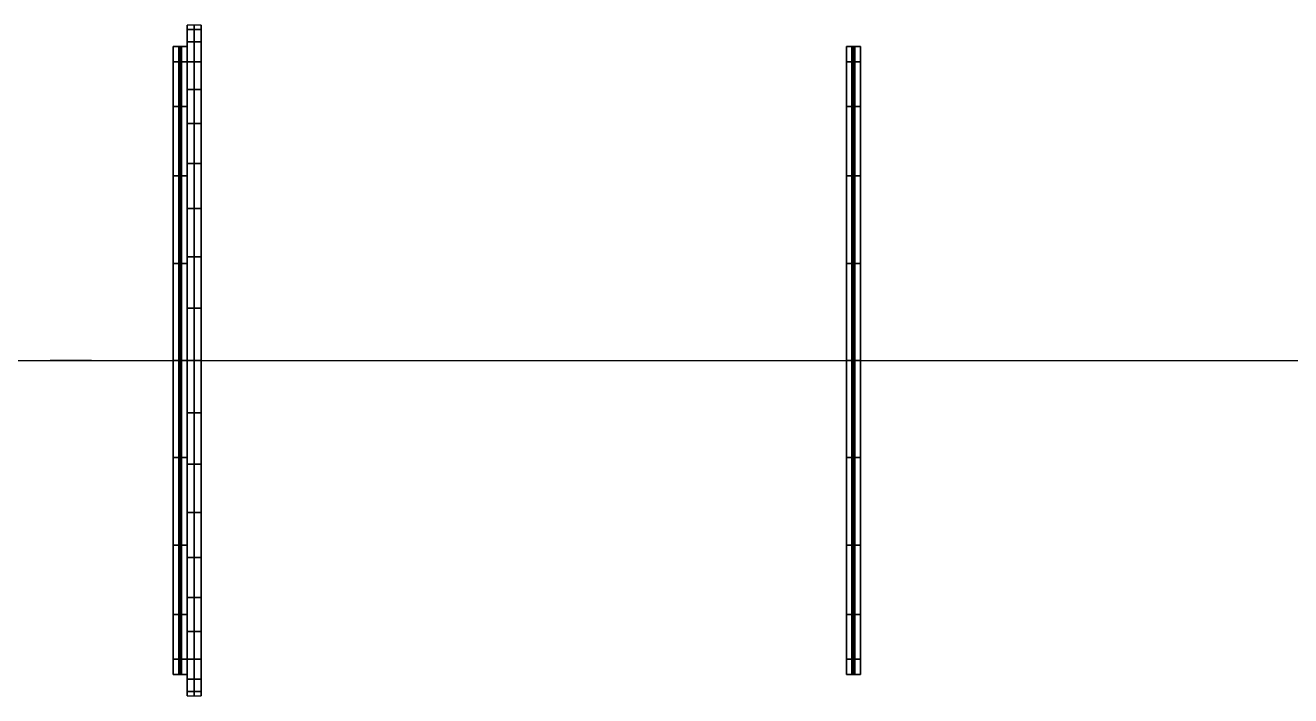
# Model space of a CAD drawing. Extents: x 16624 to 25590, y 13138 to 15420.
# Drawn here: x 18833 to 21107, y 13918 to 15122 of the extents above; entities that cross this region are included whole.
import ezdxf

# ---------------------------------------------------------------- set-up
doc = ezdxf.new("R2010")
doc.units = 0
doc.header["$LTSCALE"] = 100
doc.header["$MEASUREMENT"] = 0
doc.layers.add('EQP', color=3, linetype='CONTINUOUS')

msp = doc.modelspace()

# ---------------------------------------------------------------- linework, layer by layer
at = {"layer": 'EQP', "extrusion": (0, -1, 6.12303e-17)}
for p, q in [((18364, 14520, 7170), (19098.5, 14520, 7170)), ((19001, 14520, 7260), (19001, 14520, 7170)), ((19051, 14520, 7270), (19051, 14520, 7260)), ((19123.5, 14520, 7170), (20308.5, 14520, 7170)), ((20333.5, 14520, 7170), (22233.5, 14520, 7170))]:
    msp.add_line(p, q, dxfattribs=at)
at = {"layer": 'EQP', "extrusion": (-3.67382e-16, 1, 1.83691e-16), "elevation": 14520}
msp.add_lwpolyline([(-18928.2, 7482.6), (-18950, 7524.4, -0.212773), (-18950.7, 7536.6), (-18929.9, 7592, -0.212773), (-18921.4, 7600.7), (-18877.4, 7617.9)], format="xyb", dxfattribs=at)

# ---------------------------------------------------------------- meshes
at = {"layer": 'EQP'}
mesh = msp.add_polymesh((21, 4), dxfattribs=at)
for k, corner in enumerate([(19136, 15020, 6670), (19136, 15122, 6670), (19123.5, 15122, 6670), (19123.5, 15020, 6670), (19136, 15013.8, 6748.2), (19136, 15114.6, 6764.2), (19123.5, 15114.6, 6764.2), (19123.5, 15013.8, 6748.2), (19136, 14995.5, 6824.5), (19136, 15092.5, 6856), (19123.5, 15092.5, 6856), (19123.5, 14995.5, 6824.5), (19136, 14965.5, 6897), (19136, 15056.4, 6943.3), (19123.5, 15056.4, 6943.3), (19123.5, 14965.5, 6897), (19136, 14924.5, 6963.9), (19136, 15007, 7023.8), (19123.5, 15007, 7023.8), (19123.5, 14924.5, 6963.9), (19136, 14873.6, 7023.6), (19136, 14945.7, 7095.7), (19123.5, 14945.7, 7095.7), (19123.5, 14873.6, 7023.6), (19136, 14813.9, 7074.5), (19136, 14873.8, 7157), (19123.5, 14873.8, 7157), (19123.5, 14813.9, 7074.5), (19136, 14747, 7115.5), (19136, 14793.3, 7206.4), (19123.5, 14793.3, 7206.4), (19123.5, 14747, 7115.5), (19136, 14674.5, 7145.5), (19136, 14706, 7242.5), (19123.5, 14706, 7242.5), (19123.5, 14674.5, 7145.5), (19136, 14598.2, 7163.8), (19136, 14614.2, 7264.6), (19123.5, 14614.2, 7264.6), (19123.5, 14598.2, 7163.8), (19136, 14520, 7170), (19136, 14520, 7272), (19123.5, 14520, 7272), (19123.5, 14520, 7170), (19136, 14441.8, 7163.8), (19136, 14425.8, 7264.6), (19123.5, 14425.8, 7264.6), (19123.5, 14441.8, 7163.8), (19136, 14365.5, 7145.5), (19136, 14334, 7242.5), (19123.5, 14334, 7242.5), (19123.5, 14365.5, 7145.5), (19136, 14293, 7115.5), (19136, 14246.7, 7206.4), (19123.5, 14246.7, 7206.4), (19123.5, 14293, 7115.5), (19136, 14226.1, 7074.5), (19136, 14166.2, 7157), (19123.5, 14166.2, 7157), (19123.5, 14226.1, 7074.5), (19136, 14166.4, 7023.6), (19136, 14094.3, 7095.7), (19123.5, 14094.3, 7095.7), (19123.5, 14166.4, 7023.6), (19136, 14115.5, 6963.9), (19136, 14033, 7023.8), (19123.5, 14033, 7023.8), (19123.5, 14115.5, 6963.9), (19136, 14074.5, 6897), (19136, 13983.6, 6943.3), (19123.5, 13983.6, 6943.3), (19123.5, 14074.5, 6897), (19136, 14044.5, 6824.5), (19136, 13947.5, 6856), (19123.5, 13947.5, 6856), (19123.5, 14044.5, 6824.5), (19136, 14026.2, 6748.2), (19136, 13925.4, 6764.2), (19123.5, 13925.4, 6764.2), (19123.5, 14026.2, 6748.2), (19136, 14020, 6670), (19136, 13918, 6670), (19123.5, 13918, 6670), (19123.5, 14020, 6670)]):
    mesh.set_mesh_vertex(divmod(k, 4), corner)
mesh = msp.add_polymesh((21, 4), dxfattribs=at)
for k, corner in enumerate([(19148.5, 15020, 6670), (19148.5, 15122, 6670), (19136, 15122, 6670), (19136, 15020, 6670), (19148.5, 15013.8, 6748.2), (19148.5, 15114.6, 6764.2), (19136, 15114.6, 6764.2), (19136, 15013.8, 6748.2), (19148.5, 14995.5, 6824.5), (19148.5, 15092.5, 6856), (19136, 15092.5, 6856), (19136, 14995.5, 6824.5), (19148.5, 14965.5, 6897), (19148.5, 15056.4, 6943.3), (19136, 15056.4, 6943.3), (19136, 14965.5, 6897), (19148.5, 14924.5, 6963.9), (19148.5, 15007, 7023.8), (19136, 15007, 7023.8), (19136, 14924.5, 6963.9), (19148.5, 14873.6, 7023.6), (19148.5, 14945.7, 7095.7), (19136, 14945.7, 7095.7), (19136, 14873.6, 7023.6), (19148.5, 14813.9, 7074.5), (19148.5, 14873.8, 7157), (19136, 14873.8, 7157), (19136, 14813.9, 7074.5), (19148.5, 14747, 7115.5), (19148.5, 14793.3, 7206.4), (19136, 14793.3, 7206.4), (19136, 14747, 7115.5), (19148.5, 14674.5, 7145.5), (19148.5, 14706, 7242.5), (19136, 14706, 7242.5), (19136, 14674.5, 7145.5), (19148.5, 14598.2, 7163.8), (19148.5, 14614.2, 7264.6), (19136, 14614.2, 7264.6), (19136, 14598.2, 7163.8), (19148.5, 14520, 7170), (19148.5, 14520, 7272), (19136, 14520, 7272), (19136, 14520, 7170), (19148.5, 14441.8, 7163.8), (19148.5, 14425.8, 7264.6), (19136, 14425.8, 7264.6), (19136, 14441.8, 7163.8), (19148.5, 14365.5, 7145.5), (19148.5, 14334, 7242.5), (19136, 14334, 7242.5), (19136, 14365.5, 7145.5), (19148.5, 14293, 7115.5), (19148.5, 14246.7, 7206.4), (19136, 14246.7, 7206.4), (19136, 14293, 7115.5), (19148.5, 14226.1, 7074.5), (19148.5, 14166.2, 7157), (19136, 14166.2, 7157), (19136, 14226.1, 7074.5), (19148.5, 14166.4, 7023.6), (19148.5, 14094.3, 7095.7), (19136, 14094.3, 7095.7), (19136, 14166.4, 7023.6), (19148.5, 14115.5, 6963.9), (19148.5, 14033, 7023.8), (19136, 14033, 7023.8), (19136, 14115.5, 6963.9), (19148.5, 14074.5, 6897), (19148.5, 13983.6, 6943.3), (19136, 13983.6, 6943.3), (19136, 14074.5, 6897), (19148.5, 14044.5, 6824.5), (19148.5, 13947.5, 6856), (19136, 13947.5, 6856), (19136, 14044.5, 6824.5), (19148.5, 14026.2, 6748.2), (19148.5, 13925.4, 6764.2), (19136, 13925.4, 6764.2), (19136, 14026.2, 6748.2), (19148.5, 14020, 6670), (19148.5, 13918, 6670), (19136, 13918, 6670), (19136, 14020, 6670)]):
    mesh.set_mesh_vertex(divmod(k, 4), corner)
mesh = msp.add_polymesh((20, 4), dxfattribs=dict(at, m_close=True))
for k, corner in enumerate([(19108.5, 14520, 6670), (19108.5, 14520, 7234), (19098.5, 14520, 7234), (19098.5, 14520, 6670), (19108.5, 14520, 6670), (19108.5, 14345.7, 7206.4), (19098.5, 14345.7, 7206.4), (19098.5, 14520, 6670), (19108.5, 14520, 6670), (19108.5, 14188.5, 7126.3), (19098.5, 14188.5, 7126.3), (19098.5, 14520, 6670), (19108.5, 14520, 6670), (19108.5, 14063.7, 7001.5), (19098.5, 14063.7, 7001.5), (19098.5, 14520, 6670), (19108.5, 14520, 6670), (19108.5, 13983.6, 6844.3), (19098.5, 13983.6, 6844.3), (19098.5, 14520, 6670), (19108.5, 14520, 6670), (19108.5, 13956, 6670), (19098.5, 13956, 6670), (19098.5, 14520, 6670), (19108.5, 14520, 6670), (19108.5, 13983.6, 6495.7), (19098.5, 13983.6, 6495.7), (19098.5, 14520, 6670), (19108.5, 14520, 6670), (19108.5, 14063.7, 6338.5), (19098.5, 14063.7, 6338.5), (19098.5, 14520, 6670), (19108.5, 14520, 6670), (19108.5, 14188.5, 6213.7), (19098.5, 14188.5, 6213.7), (19098.5, 14520, 6670), (19108.5, 14520, 6670), (19108.5, 14345.7, 6133.6), (19098.5, 14345.7, 6133.6), (19098.5, 14520, 6670), (19108.5, 14520, 6670), (19108.5, 14520, 6106), (19098.5, 14520, 6106), (19098.5, 14520, 6670), (19108.5, 14520, 6670), (19108.5, 14694.3, 6133.6), (19098.5, 14694.3, 6133.6), (19098.5, 14520, 6670), (19108.5, 14520, 6670), (19108.5, 14851.5, 6213.7), (19098.5, 14851.5, 6213.7), (19098.5, 14520, 6670), (19108.5, 14520, 6670), (19108.5, 14976.3, 6338.5), (19098.5, 14976.3, 6338.5), (19098.5, 14520, 6670), (19108.5, 14520, 6670), (19108.5, 15056.4, 6495.7), (19098.5, 15056.4, 6495.7), (19098.5, 14520, 6670), (19108.5, 14520, 6670), (19108.5, 15084, 6670), (19098.5, 15084, 6670), (19098.5, 14520, 6670), (19108.5, 14520, 6670), (19108.5, 15056.4, 6844.3), (19098.5, 15056.4, 6844.3), (19098.5, 14520, 6670), (19108.5, 14520, 6670), (19108.5, 14976.3, 7001.5), (19098.5, 14976.3, 7001.5), (19098.5, 14520, 6670), (19108.5, 14520, 6670), (19108.5, 14851.5, 7126.3), (19098.5, 14851.5, 7126.3), (19098.5, 14520, 6670), (19108.5, 14520, 6670), (19108.5, 14694.3, 7206.4), (19098.5, 14694.3, 7206.4), (19098.5, 14520, 6670)]):
    mesh.set_mesh_vertex(divmod(k, 4), corner)
mesh = msp.add_polymesh((9, 9), dxfattribs=at)
for k, corner in enumerate([(19108.5, 14188.5, 6213.7), (19108.7, 14188.5, 6213.7), (19109, 14188.5, 6213.7), (19109.2, 14188.5, 6213.7), (19109.5, 14188.5, 6213.7), (19109.7, 14188.5, 6213.7), (19110, 14188.5, 6213.7), (19110.2, 14188.5, 6213.7), (19110.5, 14188.5, 6213.7), (19108.5, 14345.7, 6133.6), (19108.7, 14345.7, 6133.6), (19109, 14345.7, 6133.6), (19109.2, 14345.7, 6133.6), (19109.5, 14345.7, 6133.6), (19109.7, 14345.7, 6133.6), (19110, 14345.7, 6133.6), (19110.2, 14345.7, 6133.6), (19110.5, 14345.7, 6133.6), (19108.5, 14520, 6106), (19108.7, 14520, 6106), (19109, 14520, 6106), (19109.2, 14520, 6106), (19109.5, 14520, 6106), (19109.7, 14520, 6106), (19110, 14520, 6106), (19110.2, 14520, 6106), (19110.5, 14520, 6106), (19108.5, 14694.3, 6133.6), (19108.7, 14694.3, 6133.6), (19109, 14694.3, 6133.6), (19109.2, 14694.3, 6133.6), (19109.5, 14694.3, 6133.6), (19109.7, 14694.3, 6133.6), (19110, 14694.3, 6133.6), (19110.2, 14694.3, 6133.6), (19110.5, 14694.3, 6133.6), (19108.5, 14851.5, 6213.7), (19108.7, 14851.5, 6213.7), (19109, 14851.5, 6213.7), (19109.2, 14851.5, 6213.7), (19109.5, 14851.5, 6213.7), (19109.7, 14851.5, 6213.7), (19110, 14851.5, 6213.7), (19110.2, 14851.5, 6213.7), (19110.5, 14851.5, 6213.7), (19108.5, 14976.3, 6338.5), (19108.7, 14976.3, 6338.5), (19109, 14976.3, 6338.5), (19109.2, 14976.3, 6338.5), (19109.5, 14976.3, 6338.5), (19109.7, 14976.3, 6338.5), (19110, 14976.3, 6338.5), (19110.2, 14976.3, 6338.5), (19110.5, 14976.3, 6338.5), (19108.5, 15056.4, 6495.7), (19108.7, 15056.4, 6495.7), (19109, 15056.4, 6495.7), (19109.2, 15056.4, 6495.7), (19109.5, 15056.4, 6495.7), (19109.7, 15056.4, 6495.7), (19110, 15056.4, 6495.7), (19110.2, 15056.4, 6495.7), (19110.5, 15056.4, 6495.7), (19108.5, 15084, 6670), (19108.7, 15084, 6670), (19109, 15084, 6670), (19109.2, 15084, 6670), (19109.5, 15084, 6670), (19109.7, 15084, 6670), (19110, 15084, 6670), (19110.2, 15084, 6670), (19110.5, 15084, 6670), (19108.5, 15056.4, 6844.3), (19108.7, 15056.4, 6844.3), (19109, 15056.4, 6844.3), (19109.2, 15056.4, 6844.3), (19109.5, 15056.4, 6844.3), (19109.7, 15056.4, 6844.3), (19110, 15056.4, 6844.3), (19110.2, 15056.4, 6844.3), (19110.5, 15056.4, 6844.3)]):
    mesh.set_mesh_vertex(divmod(k, 9), corner)
mesh = msp.add_polymesh((9, 9), dxfattribs=at)
for k, corner in enumerate([(19110.5, 14188.5, 6213.7), (19110.7, 14188.5, 6213.7), (19111, 14188.5, 6213.7), (19111.2, 14188.5, 6213.7), (19111.5, 14188.5, 6213.7), (19111.7, 14188.5, 6213.7), (19112, 14188.5, 6213.7), (19112.2, 14188.5, 6213.7), (19112.5, 14188.5, 6213.7), (19110.5, 14345.7, 6133.6), (19110.7, 14345.7, 6133.6), (19111, 14345.7, 6133.6), (19111.2, 14345.7, 6133.6), (19111.5, 14345.7, 6133.6), (19111.7, 14345.7, 6133.6), (19112, 14345.7, 6133.6), (19112.2, 14345.7, 6133.6), (19112.5, 14345.7, 6133.6), (19110.5, 14520, 6106), (19110.7, 14520, 6106), (19111, 14520, 6106), (19111.2, 14520, 6106), (19111.5, 14520, 6106), (19111.7, 14520, 6106), (19112, 14520, 6106), (19112.2, 14520, 6106), (19112.5, 14520, 6106), (19110.5, 14694.3, 6133.6), (19110.7, 14694.3, 6133.6), (19111, 14694.3, 6133.6), (19111.2, 14694.3, 6133.6), (19111.5, 14694.3, 6133.6), (19111.7, 14694.3, 6133.6), (19112, 14694.3, 6133.6), (19112.2, 14694.3, 6133.6), (19112.5, 14694.3, 6133.6), (19110.5, 14851.5, 6213.7), (19110.7, 14851.5, 6213.7), (19111, 14851.5, 6213.7), (19111.2, 14851.5, 6213.7), (19111.5, 14851.5, 6213.7), (19111.7, 14851.5, 6213.7), (19112, 14851.5, 6213.7), (19112.2, 14851.5, 6213.7), (19112.5, 14851.5, 6213.7), (19110.5, 14976.3, 6338.5), (19110.7, 14976.3, 6338.5), (19111, 14976.3, 6338.5), (19111.2, 14976.3, 6338.5), (19111.5, 14976.3, 6338.5), (19111.7, 14976.3, 6338.5), (19112, 14976.3, 6338.5), (19112.2, 14976.3, 6338.5), (19112.5, 14976.3, 6338.5), (19110.5, 15056.4, 6495.7), (19110.7, 15056.4, 6495.7), (19111, 15056.4, 6495.7), (19111.2, 15056.4, 6495.7), (19111.5, 15056.4, 6495.7), (19111.7, 15056.4, 6495.7), (19112, 15056.4, 6495.7), (19112.2, 15056.4, 6495.7), (19112.5, 15056.4, 6495.7), (19110.5, 15084, 6670), (19110.7, 15084, 6670), (19111, 15084, 6670), (19111.2, 15084, 6670), (19111.5, 15084, 6670), (19111.7, 15084, 6670), (19112, 15084, 6670), (19112.2, 15084, 6670), (19112.5, 15084, 6670), (19110.5, 15056.4, 6844.3), (19110.7, 15056.4, 6844.3), (19111, 15056.4, 6844.3), (19111.2, 15056.4, 6844.3), (19111.5, 15056.4, 6844.3), (19111.7, 15056.4, 6844.3), (19112, 15056.4, 6844.3), (19112.2, 15056.4, 6844.3), (19112.5, 15056.4, 6844.3)]):
    mesh.set_mesh_vertex(divmod(k, 9), corner)
mesh = msp.add_polymesh((9, 5), dxfattribs=at)
for k, corner in enumerate([(19112.5, 14188.5, 6213.7), (19112.7, 14188.5, 6213.7), (19113, 14188.5, 6213.7), (19113.2, 14188.5, 6213.7), (19113.5, 14188.5, 6213.7), (19112.5, 14345.7, 6133.6), (19112.7, 14345.7, 6133.6), (19113, 14345.7, 6133.6), (19113.2, 14345.7, 6133.6), (19113.5, 14345.7, 6133.6), (19112.5, 14520, 6106), (19112.7, 14520, 6106), (19113, 14520, 6106), (19113.2, 14520, 6106), (19113.5, 14520, 6106), (19112.5, 14694.3, 6133.6), (19112.7, 14694.3, 6133.6), (19113, 14694.3, 6133.6), (19113.2, 14694.3, 6133.6), (19113.5, 14694.3, 6133.6), (19112.5, 14851.5, 6213.7), (19112.7, 14851.5, 6213.7), (19113, 14851.5, 6213.7), (19113.2, 14851.5, 6213.7), (19113.5, 14851.5, 6213.7), (19112.5, 14976.3, 6338.5), (19112.7, 14976.3, 6338.5), (19113, 14976.3, 6338.5), (19113.2, 14976.3, 6338.5), (19113.5, 14976.3, 6338.5), (19112.5, 15056.4, 6495.7), (19112.7, 15056.4, 6495.7), (19113, 15056.4, 6495.7), (19113.2, 15056.4, 6495.7), (19113.5, 15056.4, 6495.7), (19112.5, 15084, 6670), (19112.7, 15084, 6670), (19113, 15084, 6670), (19113.2, 15084, 6670), (19113.5, 15084, 6670), (19112.5, 15056.4, 6844.3), (19112.7, 15056.4, 6844.3), (19113, 15056.4, 6844.3), (19113.2, 15056.4, 6844.3), (19113.5, 15056.4, 6844.3)]):
    mesh.set_mesh_vertex(divmod(k, 5), corner)
mesh = msp.add_polymesh((20, 4), dxfattribs=dict(at, m_close=True))
for k, corner in enumerate([(19123.5, 14520, 6670), (19123.5, 14520, 7234), (19113.5, 14520, 7234), (19113.5, 14520, 6670), (19123.5, 14520, 6670), (19123.5, 14345.7, 7206.4), (19113.5, 14345.7, 7206.4), (19113.5, 14520, 6670), (19123.5, 14520, 6670), (19123.5, 14188.5, 7126.3), (19113.5, 14188.5, 7126.3), (19113.5, 14520, 6670), (19123.5, 14520, 6670), (19123.5, 14063.7, 7001.5), (19113.5, 14063.7, 7001.5), (19113.5, 14520, 6670), (19123.5, 14520, 6670), (19123.5, 13983.6, 6844.3), (19113.5, 13983.6, 6844.3), (19113.5, 14520, 6670), (19123.5, 14520, 6670), (19123.5, 13956, 6670), (19113.5, 13956, 6670), (19113.5, 14520, 6670), (19123.5, 14520, 6670), (19123.5, 13983.6, 6495.7), (19113.5, 13983.6, 6495.7), (19113.5, 14520, 6670), (19123.5, 14520, 6670), (19123.5, 14063.7, 6338.5), (19113.5, 14063.7, 6338.5), (19113.5, 14520, 6670), (19123.5, 14520, 6670), (19123.5, 14188.5, 6213.7), (19113.5, 14188.5, 6213.7), (19113.5, 14520, 6670), (19123.5, 14520, 6670), (19123.5, 14345.7, 6133.6), (19113.5, 14345.7, 6133.6), (19113.5, 14520, 6670), (19123.5, 14520, 6670), (19123.5, 14520, 6106), (19113.5, 14520, 6106), (19113.5, 14520, 6670), (19123.5, 14520, 6670), (19123.5, 14694.3, 6133.6), (19113.5, 14694.3, 6133.6), (19113.5, 14520, 6670), (19123.5, 14520, 6670), (19123.5, 14851.5, 6213.7), (19113.5, 14851.5, 6213.7), (19113.5, 14520, 6670), (19123.5, 14520, 6670), (19123.5, 14976.3, 6338.5), (19113.5, 14976.3, 6338.5), (19113.5, 14520, 6670), (19123.5, 14520, 6670), (19123.5, 15056.4, 6495.7), (19113.5, 15056.4, 6495.7), (19113.5, 14520, 6670), (19123.5, 14520, 6670), (19123.5, 15084, 6670), (19113.5, 15084, 6670), (19113.5, 14520, 6670), (19123.5, 14520, 6670), (19123.5, 15056.4, 6844.3), (19113.5, 15056.4, 6844.3), (19113.5, 14520, 6670), (19123.5, 14520, 6670), (19123.5, 14976.3, 7001.5), (19113.5, 14976.3, 7001.5), (19113.5, 14520, 6670), (19123.5, 14520, 6670), (19123.5, 14851.5, 7126.3), (19113.5, 14851.5, 7126.3), (19113.5, 14520, 6670), (19123.5, 14520, 6670), (19123.5, 14694.3, 7206.4), (19113.5, 14694.3, 7206.4), (19113.5, 14520, 6670)]):
    mesh.set_mesh_vertex(divmod(k, 4), corner)
mesh = msp.add_polymesh((20, 4), dxfattribs=dict(at, m_close=True))
for k, corner in enumerate([(20318.5, 14520, 6670), (20318.5, 14520, 7234), (20308.5, 14520, 7234), (20308.5, 14520, 6670), (20318.5, 14520, 6670), (20318.5, 14345.7, 7206.4), (20308.5, 14345.7, 7206.4), (20308.5, 14520, 6670), (20318.5, 14520, 6670), (20318.5, 14188.5, 7126.3), (20308.5, 14188.5, 7126.3), (20308.5, 14520, 6670), (20318.5, 14520, 6670), (20318.5, 14063.7, 7001.5), (20308.5, 14063.7, 7001.5), (20308.5, 14520, 6670), (20318.5, 14520, 6670), (20318.5, 13983.6, 6844.3), (20308.5, 13983.6, 6844.3), (20308.5, 14520, 6670), (20318.5, 14520, 6670), (20318.5, 13956, 6670), (20308.5, 13956, 6670), (20308.5, 14520, 6670), (20318.5, 14520, 6670), (20318.5, 13983.6, 6495.7), (20308.5, 13983.6, 6495.7), (20308.5, 14520, 6670), (20318.5, 14520, 6670), (20318.5, 14063.7, 6338.5), (20308.5, 14063.7, 6338.5), (20308.5, 14520, 6670), (20318.5, 14520, 6670), (20318.5, 14188.5, 6213.7), (20308.5, 14188.5, 6213.7), (20308.5, 14520, 6670), (20318.5, 14520, 6670), (20318.5, 14345.7, 6133.6), (20308.5, 14345.7, 6133.6), (20308.5, 14520, 6670), (20318.5, 14520, 6670), (20318.5, 14520, 6106), (20308.5, 14520, 6106), (20308.5, 14520, 6670), (20318.5, 14520, 6670), (20318.5, 14694.3, 6133.6), (20308.5, 14694.3, 6133.6), (20308.5, 14520, 6670), (20318.5, 14520, 6670), (20318.5, 14851.5, 6213.7), (20308.5, 14851.5, 6213.7), (20308.5, 14520, 6670), (20318.5, 14520, 6670), (20318.5, 14976.3, 6338.5), (20308.5, 14976.3, 6338.5), (20308.5, 14520, 6670), (20318.5, 14520, 6670), (20318.5, 15056.4, 6495.7), (20308.5, 15056.4, 6495.7), (20308.5, 14520, 6670), (20318.5, 14520, 6670), (20318.5, 15084, 6670), (20308.5, 15084, 6670), (20308.5, 14520, 6670), (20318.5, 14520, 6670), (20318.5, 15056.4, 6844.3), (20308.5, 15056.4, 6844.3), (20308.5, 14520, 6670), (20318.5, 14520, 6670), (20318.5, 14976.3, 7001.5), (20308.5, 14976.3, 7001.5), (20308.5, 14520, 6670), (20318.5, 14520, 6670), (20318.5, 14851.5, 7126.3), (20308.5, 14851.5, 7126.3), (20308.5, 14520, 6670), (20318.5, 14520, 6670), (20318.5, 14694.3, 7206.4), (20308.5, 14694.3, 7206.4), (20308.5, 14520, 6670)]):
    mesh.set_mesh_vertex(divmod(k, 4), corner)
mesh = msp.add_polymesh((9, 9), dxfattribs=at)
for k, corner in enumerate([(20318.5, 14188.5, 6213.7), (20318.7, 14188.5, 6213.7), (20319, 14188.5, 6213.7), (20319.2, 14188.5, 6213.7), (20319.5, 14188.5, 6213.7), (20319.7, 14188.5, 6213.7), (20320, 14188.5, 6213.7), (20320.2, 14188.5, 6213.7), (20320.5, 14188.5, 6213.7), (20318.5, 14345.7, 6133.6), (20318.7, 14345.7, 6133.6), (20319, 14345.7, 6133.6), (20319.2, 14345.7, 6133.6), (20319.5, 14345.7, 6133.6), (20319.7, 14345.7, 6133.6), (20320, 14345.7, 6133.6), (20320.2, 14345.7, 6133.6), (20320.5, 14345.7, 6133.6), (20318.5, 14520, 6106), (20318.7, 14520, 6106), (20319, 14520, 6106), (20319.2, 14520, 6106), (20319.5, 14520, 6106), (20319.7, 14520, 6106), (20320, 14520, 6106), (20320.2, 14520, 6106), (20320.5, 14520, 6106), (20318.5, 14694.3, 6133.6), (20318.7, 14694.3, 6133.6), (20319, 14694.3, 6133.6), (20319.2, 14694.3, 6133.6), (20319.5, 14694.3, 6133.6), (20319.7, 14694.3, 6133.6), (20320, 14694.3, 6133.6), (20320.2, 14694.3, 6133.6), (20320.5, 14694.3, 6133.6), (20318.5, 14851.5, 6213.7), (20318.7, 14851.5, 6213.7), (20319, 14851.5, 6213.7), (20319.2, 14851.5, 6213.7), (20319.5, 14851.5, 6213.7), (20319.7, 14851.5, 6213.7), (20320, 14851.5, 6213.7), (20320.2, 14851.5, 6213.7), (20320.5, 14851.5, 6213.7), (20318.5, 14976.3, 6338.5), (20318.7, 14976.3, 6338.5), (20319, 14976.3, 6338.5), (20319.2, 14976.3, 6338.5), (20319.5, 14976.3, 6338.5), (20319.7, 14976.3, 6338.5), (20320, 14976.3, 6338.5), (20320.2, 14976.3, 6338.5), (20320.5, 14976.3, 6338.5), (20318.5, 15056.4, 6495.7), (20318.7, 15056.4, 6495.7), (20319, 15056.4, 6495.7), (20319.2, 15056.4, 6495.7), (20319.5, 15056.4, 6495.7), (20319.7, 15056.4, 6495.7), (20320, 15056.4, 6495.7), (20320.2, 15056.4, 6495.7), (20320.5, 15056.4, 6495.7), (20318.5, 15084, 6670), (20318.7, 15084, 6670), (20319, 15084, 6670), (20319.2, 15084, 6670), (20319.5, 15084, 6670), (20319.7, 15084, 6670), (20320, 15084, 6670), (20320.2, 15084, 6670), (20320.5, 15084, 6670), (20318.5, 15056.4, 6844.3), (20318.7, 15056.4, 6844.3), (20319, 15056.4, 6844.3), (20319.2, 15056.4, 6844.3), (20319.5, 15056.4, 6844.3), (20319.7, 15056.4, 6844.3), (20320, 15056.4, 6844.3), (20320.2, 15056.4, 6844.3), (20320.5, 15056.4, 6844.3)]):
    mesh.set_mesh_vertex(divmod(k, 9), corner)
mesh = msp.add_polymesh((9, 9), dxfattribs=at)
for k, corner in enumerate([(20320.5, 14188.5, 6213.7), (20320.7, 14188.5, 6213.7), (20321, 14188.5, 6213.7), (20321.2, 14188.5, 6213.7), (20321.5, 14188.5, 6213.7), (20321.7, 14188.5, 6213.7), (20322, 14188.5, 6213.7), (20322.2, 14188.5, 6213.7), (20322.5, 14188.5, 6213.7), (20320.5, 14345.7, 6133.6), (20320.7, 14345.7, 6133.6), (20321, 14345.7, 6133.6), (20321.2, 14345.7, 6133.6), (20321.5, 14345.7, 6133.6), (20321.7, 14345.7, 6133.6), (20322, 14345.7, 6133.6), (20322.2, 14345.7, 6133.6), (20322.5, 14345.7, 6133.6), (20320.5, 14520, 6106), (20320.7, 14520, 6106), (20321, 14520, 6106), (20321.2, 14520, 6106), (20321.5, 14520, 6106), (20321.7, 14520, 6106), (20322, 14520, 6106), (20322.2, 14520, 6106), (20322.5, 14520, 6106), (20320.5, 14694.3, 6133.6), (20320.7, 14694.3, 6133.6), (20321, 14694.3, 6133.6), (20321.2, 14694.3, 6133.6), (20321.5, 14694.3, 6133.6), (20321.7, 14694.3, 6133.6), (20322, 14694.3, 6133.6), (20322.2, 14694.3, 6133.6), (20322.5, 14694.3, 6133.6), (20320.5, 14851.5, 6213.7), (20320.7, 14851.5, 6213.7), (20321, 14851.5, 6213.7), (20321.2, 14851.5, 6213.7), (20321.5, 14851.5, 6213.7), (20321.7, 14851.5, 6213.7), (20322, 14851.5, 6213.7), (20322.2, 14851.5, 6213.7), (20322.5, 14851.5, 6213.7), (20320.5, 14976.3, 6338.5), (20320.7, 14976.3, 6338.5), (20321, 14976.3, 6338.5), (20321.2, 14976.3, 6338.5), (20321.5, 14976.3, 6338.5), (20321.7, 14976.3, 6338.5), (20322, 14976.3, 6338.5), (20322.2, 14976.3, 6338.5), (20322.5, 14976.3, 6338.5), (20320.5, 15056.4, 6495.7), (20320.7, 15056.4, 6495.7), (20321, 15056.4, 6495.7), (20321.2, 15056.4, 6495.7), (20321.5, 15056.4, 6495.7), (20321.7, 15056.4, 6495.7), (20322, 15056.4, 6495.7), (20322.2, 15056.4, 6495.7), (20322.5, 15056.4, 6495.7), (20320.5, 15084, 6670), (20320.7, 15084, 6670), (20321, 15084, 6670), (20321.2, 15084, 6670), (20321.5, 15084, 6670), (20321.7, 15084, 6670), (20322, 15084, 6670), (20322.2, 15084, 6670), (20322.5, 15084, 6670), (20320.5, 15056.4, 6844.3), (20320.7, 15056.4, 6844.3), (20321, 15056.4, 6844.3), (20321.2, 15056.4, 6844.3), (20321.5, 15056.4, 6844.3), (20321.7, 15056.4, 6844.3), (20322, 15056.4, 6844.3), (20322.2, 15056.4, 6844.3), (20322.5, 15056.4, 6844.3)]):
    mesh.set_mesh_vertex(divmod(k, 9), corner)
mesh = msp.add_polymesh((9, 5), dxfattribs=at)
for k, corner in enumerate([(20322.5, 14188.5, 6213.7), (20322.7, 14188.5, 6213.7), (20323, 14188.5, 6213.7), (20323.2, 14188.5, 6213.7), (20323.5, 14188.5, 6213.7), (20322.5, 14345.7, 6133.6), (20322.7, 14345.7, 6133.6), (20323, 14345.7, 6133.6), (20323.2, 14345.7, 6133.6), (20323.5, 14345.7, 6133.6), (20322.5, 14520, 6106), (20322.7, 14520, 6106), (20323, 14520, 6106), (20323.2, 14520, 6106), (20323.5, 14520, 6106), (20322.5, 14694.3, 6133.6), (20322.7, 14694.3, 6133.6), (20323, 14694.3, 6133.6), (20323.2, 14694.3, 6133.6), (20323.5, 14694.3, 6133.6), (20322.5, 14851.5, 6213.7), (20322.7, 14851.5, 6213.7), (20323, 14851.5, 6213.7), (20323.2, 14851.5, 6213.7), (20323.5, 14851.5, 6213.7), (20322.5, 14976.3, 6338.5), (20322.7, 14976.3, 6338.5), (20323, 14976.3, 6338.5), (20323.2, 14976.3, 6338.5), (20323.5, 14976.3, 6338.5), (20322.5, 15056.4, 6495.7), (20322.7, 15056.4, 6495.7), (20323, 15056.4, 6495.7), (20323.2, 15056.4, 6495.7), (20323.5, 15056.4, 6495.7), (20322.5, 15084, 6670), (20322.7, 15084, 6670), (20323, 15084, 6670), (20323.2, 15084, 6670), (20323.5, 15084, 6670), (20322.5, 15056.4, 6844.3), (20322.7, 15056.4, 6844.3), (20323, 15056.4, 6844.3), (20323.2, 15056.4, 6844.3), (20323.5, 15056.4, 6844.3)]):
    mesh.set_mesh_vertex(divmod(k, 5), corner)
mesh = msp.add_polymesh((20, 4), dxfattribs=dict(at, m_close=True))
for k, corner in enumerate([(20333.5, 14520, 6670), (20333.5, 14520, 7234), (20323.5, 14520, 7234), (20323.5, 14520, 6670), (20333.5, 14520, 6670), (20333.5, 14345.7, 7206.4), (20323.5, 14345.7, 7206.4), (20323.5, 14520, 6670), (20333.5, 14520, 6670), (20333.5, 14188.5, 7126.3), (20323.5, 14188.5, 7126.3), (20323.5, 14520, 6670), (20333.5, 14520, 6670), (20333.5, 14063.7, 7001.5), (20323.5, 14063.7, 7001.5), (20323.5, 14520, 6670), (20333.5, 14520, 6670), (20333.5, 13983.6, 6844.3), (20323.5, 13983.6, 6844.3), (20323.5, 14520, 6670), (20333.5, 14520, 6670), (20333.5, 13956, 6670), (20323.5, 13956, 6670), (20323.5, 14520, 6670), (20333.5, 14520, 6670), (20333.5, 13983.6, 6495.7), (20323.5, 13983.6, 6495.7), (20323.5, 14520, 6670), (20333.5, 14520, 6670), (20333.5, 14063.7, 6338.5), (20323.5, 14063.7, 6338.5), (20323.5, 14520, 6670), (20333.5, 14520, 6670), (20333.5, 14188.5, 6213.7), (20323.5, 14188.5, 6213.7), (20323.5, 14520, 6670), (20333.5, 14520, 6670), (20333.5, 14345.7, 6133.6), (20323.5, 14345.7, 6133.6), (20323.5, 14520, 6670), (20333.5, 14520, 6670), (20333.5, 14520, 6106), (20323.5, 14520, 6106), (20323.5, 14520, 6670), (20333.5, 14520, 6670), (20333.5, 14694.3, 6133.6), (20323.5, 14694.3, 6133.6), (20323.5, 14520, 6670), (20333.5, 14520, 6670), (20333.5, 14851.5, 6213.7), (20323.5, 14851.5, 6213.7), (20323.5, 14520, 6670), (20333.5, 14520, 6670), (20333.5, 14976.3, 6338.5), (20323.5, 14976.3, 6338.5), (20323.5, 14520, 6670), (20333.5, 14520, 6670), (20333.5, 15056.4, 6495.7), (20323.5, 15056.4, 6495.7), (20323.5, 14520, 6670), (20333.5, 14520, 6670), (20333.5, 15084, 6670), (20323.5, 15084, 6670), (20323.5, 14520, 6670), (20333.5, 14520, 6670), (20333.5, 15056.4, 6844.3), (20323.5, 15056.4, 6844.3), (20323.5, 14520, 6670), (20333.5, 14520, 6670), (20333.5, 14976.3, 7001.5), (20323.5, 14976.3, 7001.5), (20323.5, 14520, 6670), (20333.5, 14520, 6670), (20333.5, 14851.5, 7126.3), (20323.5, 14851.5, 7126.3), (20323.5, 14520, 6670), (20333.5, 14520, 6670), (20333.5, 14694.3, 7206.4), (20323.5, 14694.3, 7206.4), (20323.5, 14520, 6670)]):
    mesh.set_mesh_vertex(divmod(k, 4), corner)
mesh = msp.add_polymesh((4, 9), dxfattribs=at)
for k, corner in enumerate([(19108.5, 15056.4, 6844.3), (19108.7, 15056.4, 6844.3), (19109, 15056.4, 6844.3), (19109.2, 15056.4, 6844.3), (19109.5, 15056.4, 6844.3), (19109.7, 15056.4, 6844.3), (19110, 15056.4, 6844.3), (19110.2, 15056.4, 6844.3), (19110.5, 15056.4, 6844.3), (19108.5, 14976.3, 7001.5), (19108.7, 14976.3, 7001.5), (19109, 14976.3, 7001.5), (19109.2, 14976.3, 7001.5), (19109.5, 14976.3, 7001.5), (19109.7, 14976.3, 7001.5), (19110, 14976.3, 7001.5), (19110.2, 14976.3, 7001.5), (19110.5, 14976.3, 7001.5), (19108.5, 14851.5, 7126.3), (19108.7, 14851.5, 7126.3), (19109, 14851.5, 7126.3), (19109.2, 14851.5, 7126.3), (19109.5, 14851.5, 7126.3), (19109.7, 14851.5, 7126.3), (19110, 14851.5, 7126.3), (19110.2, 14851.5, 7126.3), (19110.5, 14851.5, 7126.3), (19108.5, 14694.3, 7206.4), (19108.7, 14694.3, 7206.4), (19109, 14694.3, 7206.4), (19109.2, 14694.3, 7206.4), (19109.5, 14694.3, 7206.4), (19109.7, 14694.3, 7206.4), (19110, 14694.3, 7206.4), (19110.2, 14694.3, 7206.4), (19110.5, 14694.3, 7206.4)]):
    mesh.set_mesh_vertex(divmod(k, 9), corner)
mesh = msp.add_polymesh((4, 9), dxfattribs=at)
for k, corner in enumerate([(19110.5, 15056.4, 6844.3), (19110.7, 15056.4, 6844.3), (19111, 15056.4, 6844.3), (19111.2, 15056.4, 6844.3), (19111.5, 15056.4, 6844.3), (19111.7, 15056.4, 6844.3), (19112, 15056.4, 6844.3), (19112.2, 15056.4, 6844.3), (19112.5, 15056.4, 6844.3), (19110.5, 14976.3, 7001.5), (19110.7, 14976.3, 7001.5), (19111, 14976.3, 7001.5), (19111.2, 14976.3, 7001.5), (19111.5, 14976.3, 7001.5), (19111.7, 14976.3, 7001.5), (19112, 14976.3, 7001.5), (19112.2, 14976.3, 7001.5), (19112.5, 14976.3, 7001.5), (19110.5, 14851.5, 7126.3), (19110.7, 14851.5, 7126.3), (19111, 14851.5, 7126.3), (19111.2, 14851.5, 7126.3), (19111.5, 14851.5, 7126.3), (19111.7, 14851.5, 7126.3), (19112, 14851.5, 7126.3), (19112.2, 14851.5, 7126.3), (19112.5, 14851.5, 7126.3), (19110.5, 14694.3, 7206.4), (19110.7, 14694.3, 7206.4), (19111, 14694.3, 7206.4), (19111.2, 14694.3, 7206.4), (19111.5, 14694.3, 7206.4), (19111.7, 14694.3, 7206.4), (19112, 14694.3, 7206.4), (19112.2, 14694.3, 7206.4), (19112.5, 14694.3, 7206.4)]):
    mesh.set_mesh_vertex(divmod(k, 9), corner)
mesh = msp.add_polymesh((4, 5), dxfattribs=at)
for k, corner in enumerate([(19112.5, 15056.4, 6844.3), (19112.7, 15056.4, 6844.3), (19113, 15056.4, 6844.3), (19113.2, 15056.4, 6844.3), (19113.5, 15056.4, 6844.3), (19112.5, 14976.3, 7001.5), (19112.7, 14976.3, 7001.5), (19113, 14976.3, 7001.5), (19113.2, 14976.3, 7001.5), (19113.5, 14976.3, 7001.5), (19112.5, 14851.5, 7126.3), (19112.7, 14851.5, 7126.3), (19113, 14851.5, 7126.3), (19113.2, 14851.5, 7126.3), (19113.5, 14851.5, 7126.3), (19112.5, 14694.3, 7206.4), (19112.7, 14694.3, 7206.4), (19113, 14694.3, 7206.4), (19113.2, 14694.3, 7206.4), (19113.5, 14694.3, 7206.4)]):
    mesh.set_mesh_vertex(divmod(k, 5), corner)
mesh = msp.add_polymesh((4, 9), dxfattribs=at)
for k, corner in enumerate([(20318.5, 15056.4, 6844.3), (20318.7, 15056.4, 6844.3), (20319, 15056.4, 6844.3), (20319.2, 15056.4, 6844.3), (20319.5, 15056.4, 6844.3), (20319.7, 15056.4, 6844.3), (20320, 15056.4, 6844.3), (20320.2, 15056.4, 6844.3), (20320.5, 15056.4, 6844.3), (20318.5, 14976.3, 7001.5), (20318.7, 14976.3, 7001.5), (20319, 14976.3, 7001.5), (20319.2, 14976.3, 7001.5), (20319.5, 14976.3, 7001.5), (20319.7, 14976.3, 7001.5), (20320, 14976.3, 7001.5), (20320.2, 14976.3, 7001.5), (20320.5, 14976.3, 7001.5), (20318.5, 14851.5, 7126.3), (20318.7, 14851.5, 7126.3), (20319, 14851.5, 7126.3), (20319.2, 14851.5, 7126.3), (20319.5, 14851.5, 7126.3), (20319.7, 14851.5, 7126.3), (20320, 14851.5, 7126.3), (20320.2, 14851.5, 7126.3), (20320.5, 14851.5, 7126.3), (20318.5, 14694.3, 7206.4), (20318.7, 14694.3, 7206.4), (20319, 14694.3, 7206.4), (20319.2, 14694.3, 7206.4), (20319.5, 14694.3, 7206.4), (20319.7, 14694.3, 7206.4), (20320, 14694.3, 7206.4), (20320.2, 14694.3, 7206.4), (20320.5, 14694.3, 7206.4)]):
    mesh.set_mesh_vertex(divmod(k, 9), corner)
mesh = msp.add_polymesh((4, 9), dxfattribs=at)
for k, corner in enumerate([(20320.5, 15056.4, 6844.3), (20320.7, 15056.4, 6844.3), (20321, 15056.4, 6844.3), (20321.2, 15056.4, 6844.3), (20321.5, 15056.4, 6844.3), (20321.7, 15056.4, 6844.3), (20322, 15056.4, 6844.3), (20322.2, 15056.4, 6844.3), (20322.5, 15056.4, 6844.3), (20320.5, 14976.3, 7001.5), (20320.7, 14976.3, 7001.5), (20321, 14976.3, 7001.5), (20321.2, 14976.3, 7001.5), (20321.5, 14976.3, 7001.5), (20321.7, 14976.3, 7001.5), (20322, 14976.3, 7001.5), (20322.2, 14976.3, 7001.5), (20322.5, 14976.3, 7001.5), (20320.5, 14851.5, 7126.3), (20320.7, 14851.5, 7126.3), (20321, 14851.5, 7126.3), (20321.2, 14851.5, 7126.3), (20321.5, 14851.5, 7126.3), (20321.7, 14851.5, 7126.3), (20322, 14851.5, 7126.3), (20322.2, 14851.5, 7126.3), (20322.5, 14851.5, 7126.3), (20320.5, 14694.3, 7206.4), (20320.7, 14694.3, 7206.4), (20321, 14694.3, 7206.4), (20321.2, 14694.3, 7206.4), (20321.5, 14694.3, 7206.4), (20321.7, 14694.3, 7206.4), (20322, 14694.3, 7206.4), (20322.2, 14694.3, 7206.4), (20322.5, 14694.3, 7206.4)]):
    mesh.set_mesh_vertex(divmod(k, 9), corner)
mesh = msp.add_polymesh((4, 5), dxfattribs=at)
for k, corner in enumerate([(20322.5, 15056.4, 6844.3), (20322.7, 15056.4, 6844.3), (20323, 15056.4, 6844.3), (20323.2, 15056.4, 6844.3), (20323.5, 15056.4, 6844.3), (20322.5, 14976.3, 7001.5), (20322.7, 14976.3, 7001.5), (20323, 14976.3, 7001.5), (20323.2, 14976.3, 7001.5), (20323.5, 14976.3, 7001.5), (20322.5, 14851.5, 7126.3), (20322.7, 14851.5, 7126.3), (20323, 14851.5, 7126.3), (20323.2, 14851.5, 7126.3), (20323.5, 14851.5, 7126.3), (20322.5, 14694.3, 7206.4), (20322.7, 14694.3, 7206.4), (20323, 14694.3, 7206.4), (20323.2, 14694.3, 7206.4), (20323.5, 14694.3, 7206.4)]):
    mesh.set_mesh_vertex(divmod(k, 5), corner)
mesh = msp.add_polymesh((9, 9), dxfattribs=at)
for k, corner in enumerate([(19108.5, 14520, 7234), (19108.7, 14520, 7234), (19109, 14520, 7234), (19109.2, 14520, 7234), (19109.5, 14520, 7234), (19109.7, 14520, 7234), (19110, 14520, 7234), (19110.2, 14520, 7234), (19110.5, 14520, 7234), (19108.5, 14345.7, 7206.4), (19108.7, 14345.7, 7206.4), (19109, 14345.7, 7206.4), (19109.2, 14345.7, 7206.4), (19109.5, 14345.7, 7206.4), (19109.7, 14345.7, 7206.4), (19110, 14345.7, 7206.4), (19110.2, 14345.7, 7206.4), (19110.5, 14345.7, 7206.4), (19108.5, 14188.5, 7126.3), (19108.7, 14188.5, 7126.3), (19109, 14188.5, 7126.3), (19109.2, 14188.5, 7126.3), (19109.5, 14188.5, 7126.3), (19109.7, 14188.5, 7126.3), (19110, 14188.5, 7126.3), (19110.2, 14188.5, 7126.3), (19110.5, 14188.5, 7126.3), (19108.5, 14063.7, 7001.5), (19108.7, 14063.7, 7001.5), (19109, 14063.7, 7001.5), (19109.2, 14063.7, 7001.5), (19109.5, 14063.7, 7001.5), (19109.7, 14063.7, 7001.5), (19110, 14063.7, 7001.5), (19110.2, 14063.7, 7001.5), (19110.5, 14063.7, 7001.5), (19108.5, 13983.6, 6844.3), (19108.7, 13983.6, 6844.3), (19109, 13983.6, 6844.3), (19109.2, 13983.6, 6844.3), (19109.5, 13983.6, 6844.3), (19109.7, 13983.6, 6844.3), (19110, 13983.6, 6844.3), (19110.2, 13983.6, 6844.3), (19110.5, 13983.6, 6844.3), (19108.5, 13956, 6670), (19108.7, 13956, 6670), (19109, 13956, 6670), (19109.2, 13956, 6670), (19109.5, 13956, 6670), (19109.7, 13956, 6670), (19110, 13956, 6670), (19110.2, 13956, 6670), (19110.5, 13956, 6670), (19108.5, 13983.6, 6495.7), (19108.7, 13983.6, 6495.7), (19109, 13983.6, 6495.7), (19109.2, 13983.6, 6495.7), (19109.5, 13983.6, 6495.7), (19109.7, 13983.6, 6495.7), (19110, 13983.6, 6495.7), (19110.2, 13983.6, 6495.7), (19110.5, 13983.6, 6495.7), (19108.5, 14063.7, 6338.5), (19108.7, 14063.7, 6338.5), (19109, 14063.7, 6338.5), (19109.2, 14063.7, 6338.5), (19109.5, 14063.7, 6338.5), (19109.7, 14063.7, 6338.5), (19110, 14063.7, 6338.5), (19110.2, 14063.7, 6338.5), (19110.5, 14063.7, 6338.5), (19108.5, 14188.5, 6213.7), (19108.7, 14188.5, 6213.7), (19109, 14188.5, 6213.7), (19109.2, 14188.5, 6213.7), (19109.5, 14188.5, 6213.7), (19109.7, 14188.5, 6213.7), (19110, 14188.5, 6213.7), (19110.2, 14188.5, 6213.7), (19110.5, 14188.5, 6213.7)]):
    mesh.set_mesh_vertex(divmod(k, 9), corner)
mesh = msp.add_polymesh((9, 9), dxfattribs=at)
for k, corner in enumerate([(19110.5, 14520, 7234), (19110.7, 14520, 7234), (19111, 14520, 7234), (19111.2, 14520, 7234), (19111.5, 14520, 7234), (19111.7, 14520, 7234), (19112, 14520, 7234), (19112.2, 14520, 7234), (19112.5, 14520, 7234), (19110.5, 14345.7, 7206.4), (19110.7, 14345.7, 7206.4), (19111, 14345.7, 7206.4), (19111.2, 14345.7, 7206.4), (19111.5, 14345.7, 7206.4), (19111.7, 14345.7, 7206.4), (19112, 14345.7, 7206.4), (19112.2, 14345.7, 7206.4), (19112.5, 14345.7, 7206.4), (19110.5, 14188.5, 7126.3), (19110.7, 14188.5, 7126.3), (19111, 14188.5, 7126.3), (19111.2, 14188.5, 7126.3), (19111.5, 14188.5, 7126.3), (19111.7, 14188.5, 7126.3), (19112, 14188.5, 7126.3), (19112.2, 14188.5, 7126.3), (19112.5, 14188.5, 7126.3), (19110.5, 14063.7, 7001.5), (19110.7, 14063.7, 7001.5), (19111, 14063.7, 7001.5), (19111.2, 14063.7, 7001.5), (19111.5, 14063.7, 7001.5), (19111.7, 14063.7, 7001.5), (19112, 14063.7, 7001.5), (19112.2, 14063.7, 7001.5), (19112.5, 14063.7, 7001.5), (19110.5, 13983.6, 6844.3), (19110.7, 13983.6, 6844.3), (19111, 13983.6, 6844.3), (19111.2, 13983.6, 6844.3), (19111.5, 13983.6, 6844.3), (19111.7, 13983.6, 6844.3), (19112, 13983.6, 6844.3), (19112.2, 13983.6, 6844.3), (19112.5, 13983.6, 6844.3), (19110.5, 13956, 6670), (19110.7, 13956, 6670), (19111, 13956, 6670), (19111.2, 13956, 6670), (19111.5, 13956, 6670), (19111.7, 13956, 6670), (19112, 13956, 6670), (19112.2, 13956, 6670), (19112.5, 13956, 6670), (19110.5, 13983.6, 6495.7), (19110.7, 13983.6, 6495.7), (19111, 13983.6, 6495.7), (19111.2, 13983.6, 6495.7), (19111.5, 13983.6, 6495.7), (19111.7, 13983.6, 6495.7), (19112, 13983.6, 6495.7), (19112.2, 13983.6, 6495.7), (19112.5, 13983.6, 6495.7), (19110.5, 14063.7, 6338.5), (19110.7, 14063.7, 6338.5), (19111, 14063.7, 6338.5), (19111.2, 14063.7, 6338.5), (19111.5, 14063.7, 6338.5), (19111.7, 14063.7, 6338.5), (19112, 14063.7, 6338.5), (19112.2, 14063.7, 6338.5), (19112.5, 14063.7, 6338.5), (19110.5, 14188.5, 6213.7), (19110.7, 14188.5, 6213.7), (19111, 14188.5, 6213.7), (19111.2, 14188.5, 6213.7), (19111.5, 14188.5, 6213.7), (19111.7, 14188.5, 6213.7), (19112, 14188.5, 6213.7), (19112.2, 14188.5, 6213.7), (19112.5, 14188.5, 6213.7)]):
    mesh.set_mesh_vertex(divmod(k, 9), corner)
mesh = msp.add_polymesh((9, 5), dxfattribs=at)
for k, corner in enumerate([(19112.5, 14520, 7234), (19112.7, 14520, 7234), (19113, 14520, 7234), (19113.2, 14520, 7234), (19113.5, 14520, 7234), (19112.5, 14345.7, 7206.4), (19112.7, 14345.7, 7206.4), (19113, 14345.7, 7206.4), (19113.2, 14345.7, 7206.4), (19113.5, 14345.7, 7206.4), (19112.5, 14188.5, 7126.3), (19112.7, 14188.5, 7126.3), (19113, 14188.5, 7126.3), (19113.2, 14188.5, 7126.3), (19113.5, 14188.5, 7126.3), (19112.5, 14063.7, 7001.5), (19112.7, 14063.7, 7001.5), (19113, 14063.7, 7001.5), (19113.2, 14063.7, 7001.5), (19113.5, 14063.7, 7001.5), (19112.5, 13983.6, 6844.3), (19112.7, 13983.6, 6844.3), (19113, 13983.6, 6844.3), (19113.2, 13983.6, 6844.3), (19113.5, 13983.6, 6844.3), (19112.5, 13956, 6670), (19112.7, 13956, 6670), (19113, 13956, 6670), (19113.2, 13956, 6670), (19113.5, 13956, 6670), (19112.5, 13983.6, 6495.7), (19112.7, 13983.6, 6495.7), (19113, 13983.6, 6495.7), (19113.2, 13983.6, 6495.7), (19113.5, 13983.6, 6495.7), (19112.5, 14063.7, 6338.5), (19112.7, 14063.7, 6338.5), (19113, 14063.7, 6338.5), (19113.2, 14063.7, 6338.5), (19113.5, 14063.7, 6338.5), (19112.5, 14188.5, 6213.7), (19112.7, 14188.5, 6213.7), (19113, 14188.5, 6213.7), (19113.2, 14188.5, 6213.7), (19113.5, 14188.5, 6213.7)]):
    mesh.set_mesh_vertex(divmod(k, 5), corner)
mesh = msp.add_polymesh((9, 9), dxfattribs=at)
for k, corner in enumerate([(20318.5, 14520, 7234), (20318.7, 14520, 7234), (20319, 14520, 7234), (20319.2, 14520, 7234), (20319.5, 14520, 7234), (20319.7, 14520, 7234), (20320, 14520, 7234), (20320.2, 14520, 7234), (20320.5, 14520, 7234), (20318.5, 14345.7, 7206.4), (20318.7, 14345.7, 7206.4), (20319, 14345.7, 7206.4), (20319.2, 14345.7, 7206.4), (20319.5, 14345.7, 7206.4), (20319.7, 14345.7, 7206.4), (20320, 14345.7, 7206.4), (20320.2, 14345.7, 7206.4), (20320.5, 14345.7, 7206.4), (20318.5, 14188.5, 7126.3), (20318.7, 14188.5, 7126.3), (20319, 14188.5, 7126.3), (20319.2, 14188.5, 7126.3), (20319.5, 14188.5, 7126.3), (20319.7, 14188.5, 7126.3), (20320, 14188.5, 7126.3), (20320.2, 14188.5, 7126.3), (20320.5, 14188.5, 7126.3), (20318.5, 14063.7, 7001.5), (20318.7, 14063.7, 7001.5), (20319, 14063.7, 7001.5), (20319.2, 14063.7, 7001.5), (20319.5, 14063.7, 7001.5), (20319.7, 14063.7, 7001.5), (20320, 14063.7, 7001.5), (20320.2, 14063.7, 7001.5), (20320.5, 14063.7, 7001.5), (20318.5, 13983.6, 6844.3), (20318.7, 13983.6, 6844.3), (20319, 13983.6, 6844.3), (20319.2, 13983.6, 6844.3), (20319.5, 13983.6, 6844.3), (20319.7, 13983.6, 6844.3), (20320, 13983.6, 6844.3), (20320.2, 13983.6, 6844.3), (20320.5, 13983.6, 6844.3), (20318.5, 13956, 6670), (20318.7, 13956, 6670), (20319, 13956, 6670), (20319.2, 13956, 6670), (20319.5, 13956, 6670), (20319.7, 13956, 6670), (20320, 13956, 6670), (20320.2, 13956, 6670), (20320.5, 13956, 6670), (20318.5, 13983.6, 6495.7), (20318.7, 13983.6, 6495.7), (20319, 13983.6, 6495.7), (20319.2, 13983.6, 6495.7), (20319.5, 13983.6, 6495.7), (20319.7, 13983.6, 6495.7), (20320, 13983.6, 6495.7), (20320.2, 13983.6, 6495.7), (20320.5, 13983.6, 6495.7), (20318.5, 14063.7, 6338.5), (20318.7, 14063.7, 6338.5), (20319, 14063.7, 6338.5), (20319.2, 14063.7, 6338.5), (20319.5, 14063.7, 6338.5), (20319.7, 14063.7, 6338.5), (20320, 14063.7, 6338.5), (20320.2, 14063.7, 6338.5), (20320.5, 14063.7, 6338.5), (20318.5, 14188.5, 6213.7), (20318.7, 14188.5, 6213.7), (20319, 14188.5, 6213.7), (20319.2, 14188.5, 6213.7), (20319.5, 14188.5, 6213.7), (20319.7, 14188.5, 6213.7), (20320, 14188.5, 6213.7), (20320.2, 14188.5, 6213.7), (20320.5, 14188.5, 6213.7)]):
    mesh.set_mesh_vertex(divmod(k, 9), corner)
mesh = msp.add_polymesh((9, 9), dxfattribs=at)
for k, corner in enumerate([(20320.5, 14520, 7234), (20320.7, 14520, 7234), (20321, 14520, 7234), (20321.2, 14520, 7234), (20321.5, 14520, 7234), (20321.7, 14520, 7234), (20322, 14520, 7234), (20322.2, 14520, 7234), (20322.5, 14520, 7234), (20320.5, 14345.7, 7206.4), (20320.7, 14345.7, 7206.4), (20321, 14345.7, 7206.4), (20321.2, 14345.7, 7206.4), (20321.5, 14345.7, 7206.4), (20321.7, 14345.7, 7206.4), (20322, 14345.7, 7206.4), (20322.2, 14345.7, 7206.4), (20322.5, 14345.7, 7206.4), (20320.5, 14188.5, 7126.3), (20320.7, 14188.5, 7126.3), (20321, 14188.5, 7126.3), (20321.2, 14188.5, 7126.3), (20321.5, 14188.5, 7126.3), (20321.7, 14188.5, 7126.3), (20322, 14188.5, 7126.3), (20322.2, 14188.5, 7126.3), (20322.5, 14188.5, 7126.3), (20320.5, 14063.7, 7001.5), (20320.7, 14063.7, 7001.5), (20321, 14063.7, 7001.5), (20321.2, 14063.7, 7001.5), (20321.5, 14063.7, 7001.5), (20321.7, 14063.7, 7001.5), (20322, 14063.7, 7001.5), (20322.2, 14063.7, 7001.5), (20322.5, 14063.7, 7001.5), (20320.5, 13983.6, 6844.3), (20320.7, 13983.6, 6844.3), (20321, 13983.6, 6844.3), (20321.2, 13983.6, 6844.3), (20321.5, 13983.6, 6844.3), (20321.7, 13983.6, 6844.3), (20322, 13983.6, 6844.3), (20322.2, 13983.6, 6844.3), (20322.5, 13983.6, 6844.3), (20320.5, 13956, 6670), (20320.7, 13956, 6670), (20321, 13956, 6670), (20321.2, 13956, 6670), (20321.5, 13956, 6670), (20321.7, 13956, 6670), (20322, 13956, 6670), (20322.2, 13956, 6670), (20322.5, 13956, 6670), (20320.5, 13983.6, 6495.7), (20320.7, 13983.6, 6495.7), (20321, 13983.6, 6495.7), (20321.2, 13983.6, 6495.7), (20321.5, 13983.6, 6495.7), (20321.7, 13983.6, 6495.7), (20322, 13983.6, 6495.7), (20322.2, 13983.6, 6495.7), (20322.5, 13983.6, 6495.7), (20320.5, 14063.7, 6338.5), (20320.7, 14063.7, 6338.5), (20321, 14063.7, 6338.5), (20321.2, 14063.7, 6338.5), (20321.5, 14063.7, 6338.5), (20321.7, 14063.7, 6338.5), (20322, 14063.7, 6338.5), (20322.2, 14063.7, 6338.5), (20322.5, 14063.7, 6338.5), (20320.5, 14188.5, 6213.7), (20320.7, 14188.5, 6213.7), (20321, 14188.5, 6213.7), (20321.2, 14188.5, 6213.7), (20321.5, 14188.5, 6213.7), (20321.7, 14188.5, 6213.7), (20322, 14188.5, 6213.7), (20322.2, 14188.5, 6213.7), (20322.5, 14188.5, 6213.7)]):
    mesh.set_mesh_vertex(divmod(k, 9), corner)
mesh = msp.add_polymesh((9, 5), dxfattribs=at)
for k, corner in enumerate([(20322.5, 14520, 7234), (20322.7, 14520, 7234), (20323, 14520, 7234), (20323.2, 14520, 7234), (20323.5, 14520, 7234), (20322.5, 14345.7, 7206.4), (20322.7, 14345.7, 7206.4), (20323, 14345.7, 7206.4), (20323.2, 14345.7, 7206.4), (20323.5, 14345.7, 7206.4), (20322.5, 14188.5, 7126.3), (20322.7, 14188.5, 7126.3), (20323, 14188.5, 7126.3), (20323.2, 14188.5, 7126.3), (20323.5, 14188.5, 7126.3), (20322.5, 14063.7, 7001.5), (20322.7, 14063.7, 7001.5), (20323, 14063.7, 7001.5), (20323.2, 14063.7, 7001.5), (20323.5, 14063.7, 7001.5), (20322.5, 13983.6, 6844.3), (20322.7, 13983.6, 6844.3), (20323, 13983.6, 6844.3), (20323.2, 13983.6, 6844.3), (20323.5, 13983.6, 6844.3), (20322.5, 13956, 6670), (20322.7, 13956, 6670), (20323, 13956, 6670), (20323.2, 13956, 6670), (20323.5, 13956, 6670), (20322.5, 13983.6, 6495.7), (20322.7, 13983.6, 6495.7), (20323, 13983.6, 6495.7), (20323.2, 13983.6, 6495.7), (20323.5, 13983.6, 6495.7), (20322.5, 14063.7, 6338.5), (20322.7, 14063.7, 6338.5), (20323, 14063.7, 6338.5), (20323.2, 14063.7, 6338.5), (20323.5, 14063.7, 6338.5), (20322.5, 14188.5, 6213.7), (20322.7, 14188.5, 6213.7), (20323, 14188.5, 6213.7), (20323.2, 14188.5, 6213.7), (20323.5, 14188.5, 6213.7)]):
    mesh.set_mesh_vertex(divmod(k, 5), corner)

doc.saveas('drawing.dxf')
